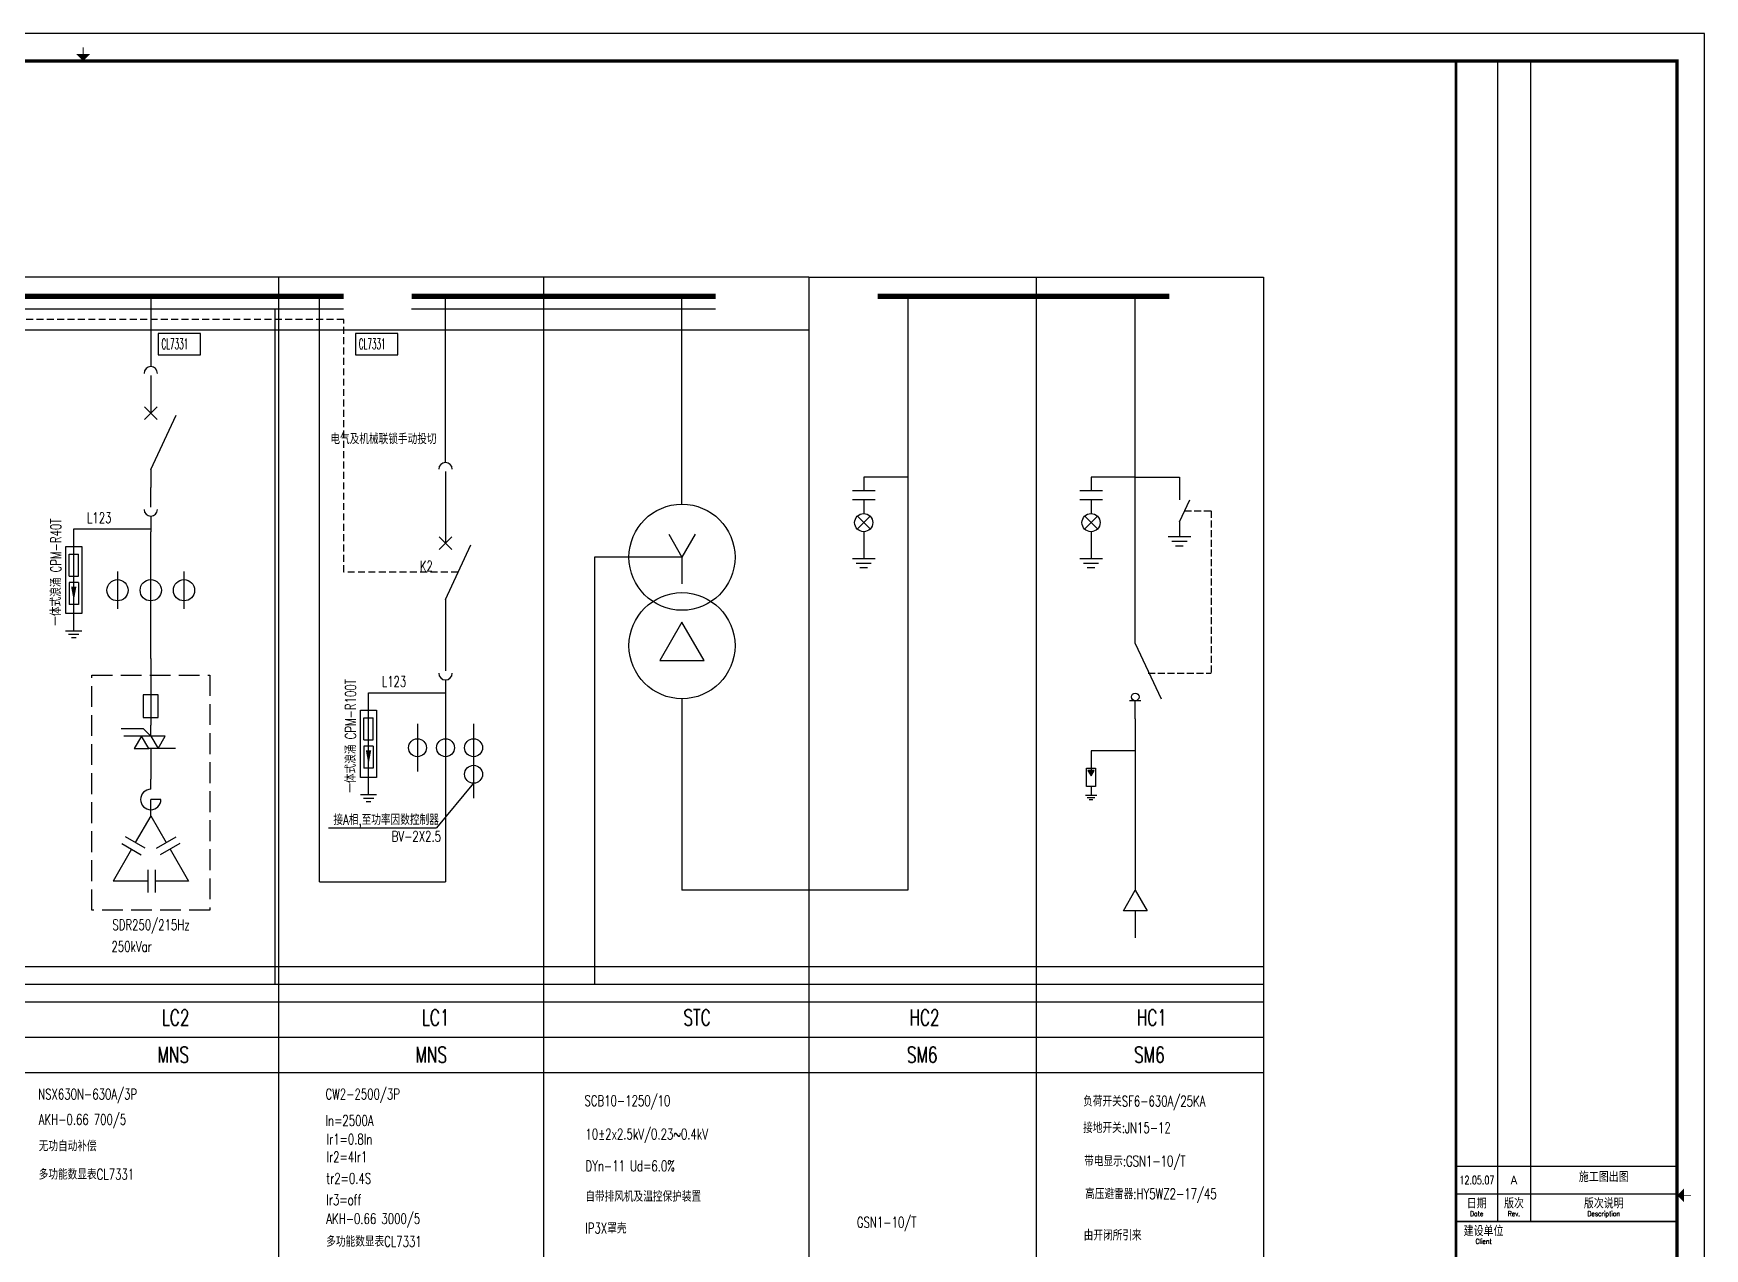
# Model space of a CAD drawing. Extents: x -336391 to 664021, y -458009 to -178412.
# Drawn here: x 356012 to 416510, y -417886 to -373909 of the extents above; entities that cross this region are included whole.
import ezdxf
from ezdxf.enums import TextEntityAlignment as Align

# ---------------------------------------------------------------- set-up
doc = ezdxf.new("R2010")
doc.units = 0
doc.header["$LTSCALE"] = 1000
doc.header["$MEASUREMENT"] = 0
doc.linetypes.add('DASH', pattern=[0.35, 0.25, -0.1])
doc.linetypes.add('DASHED2', pattern=[0.375, 0.25, -0.125])
for name, color, linetype in [('A-墙线', 7, 'CONTINUOUS'), ('EQUIP-箱柜', 3, 'CONTINUOUS'), ('WIRE-照明', 6, 'CONTINUOUS'), ('图框', 7, 'CONTINUOUS'), ('电气-文字', 4, 'CONTINUOUS'), ('电气-电缆沟', 9, 'CONTINUOUS')]:
    doc.layers.add(name, color=color, linetype=linetype)
doc.styles.add('HZ', font='tjromans.shx', dxfattribs={"width": 0.75, "bigfont": 'tjhztxt.shx'})
doc.styles.get("Standard").update_dxf_attribs({"font": 'simplex.shx', "bigfont": 'hztxt.shx'})
doc.styles.add('TKZ1_tjhts.shx', font='tjromant.shx', dxfattribs={"bigfont": 'tjhts.shx'})
doc.styles.add('TKZ2_tjkts.shx', font='tjromant.shx', dxfattribs={"bigfont": 'tjkts.shx'})
doc.linetypes.add('接地线', pattern='A,0.5,-0.25,0,-0.25,["/",Standard,S=0.25,R=0,X=-0.8,Y=-0.12]', length=1)

# ---------------------------------------------------------------- blocks, each defined once
blk = doc.blocks.new('tk2')
at = {"layer": '图框'}
for p, q in [((118900, 84100), (0, 84100)), ((118900, 0), (118900, 84100)), ((111400, 83100), (111400, 41100)), ((112600, 83100), (112600, 41100)), ((109900, 43100), (117900, 43100)), ((109900, 42100), (117900, 42100)), ((109900, 41100), (117900, 41100))]:
    blk.add_line(p, q, dxfattribs=at)
for points, const_width in [([(60200, 83350), (60200, 83600)], 30), ([(109900, 83100), (109900, 1000)], 100), ([(118161, 42050), (118411, 42050)], 30), ([(109900, 41100), (117900, 41100)], 60)]:
    blk.add_lwpolyline(points, dxfattribs=dict(at, const_width=const_width))
at = {"layer": '图框', "const_width": 120}
blk.add_lwpolyline([(117900, 1000), (117900, 83100), (2500, 83100), (2500, 1000)], close=True, dxfattribs=at)
at = {"layer": '图框'}
for points in [[(59950, 83350), (60450, 83350), (60200, 83100)], [(118161, 41800), (118161, 42300), (117911, 42050)]]:
    blk.add_solid(points, dxfattribs=at)
for s, height, style, width, p in [('12.05.07', 300, 'TKZ1_tjhts.shx', 0.7, (110658, 42600)), ('Date', 180, 'TKZ2_tjkts.shx', 0.8, (110650, 41385)), ('Rev.', 180, 'TKZ2_tjkts.shx', 0.8, (112000, 41385)), ('Description', 180, 'TKZ2_tjkts.shx', 0.8, (115250, 41385)), ('Client', 180, 'TKZ2_tjkts.shx', 0.8, (110900, 40385))]:
    blk.add_text(s, height=height, dxfattribs=dict(at, style=style, width=width)).set_placement(p, align=Align.MIDDLE_CENTER)
for s, height, style, p in [('A', 300, 'TKZ1_tjhts.shx', (112000, 42600)), ('施工图出图', 360, 'TKZ1_tjhts.shx', (115250, 42716)), ('日期', 360, 'TKZ2_tjkts.shx', (110650, 41755)), ('版次', 360, 'TKZ2_tjkts.shx', (112000, 41755)), ('版次说明', 360, 'TKZ2_tjkts.shx', (115250, 41755)), ('建设单位', 360, 'TKZ2_tjkts.shx', (110900, 40755))]:
    blk.add_text(s, height=height, dxfattribs=dict(at, style=style)).set_placement(p, align=Align.MIDDLE_CENTER)

msp = doc.modelspace()

# ---------------------------------------------------------------- hatches: boundary and pattern name
at = {"layer": 'EQUIP-箱柜'}
msp.add_hatch(color=256, dxfattribs=at).paths.add_polyline_path([(394189, -400584), (394299.6, -400775.6), (394410.2, -400584)])

# ---------------------------------------------------------------- linework, layer by layer
at = {"layer": 'EQUIP-箱柜', "color": 3}
for p, q in [((360259.4, -387008.2), (360259.4, -387656.2)), ((360259.4, -389690.4), (360259.4, -390338.4)), ((370930.3, -391707.5), (370930.3, -392355.5)), ((370930.3, -394389.7), (370930.3, -395037.7)), ((394133.7, -401165.6), (394133.7, -400502.1)), ((394133.7, -400502.1), (394465.5, -400502.1)), ((394410.2, -400584), (394189, -400584)), ((394189, -400584), (394299.6, -400775.6)), ((394299.6, -400775.6), (394410.2, -400584)), ((394465.5, -400502.1), (394465.5, -401165.6)), ((394465.5, -401165.6), (394133.7, -401165.6))]:
    msp.add_line(p, q, dxfattribs=at)
at = {"layer": 'EQUIP-箱柜'}
for p, q in [((360488.5, -387885.3), (360030.3, -387427.1)), ((360488.5, -387427.1), (360030.3, -387885.3)), ((360259.4, -389690.4), (361177.6, -387721.1)), ((386482.4, -390459.6), (385659.6, -390459.6)), ((386482.4, -390788.7), (385659.6, -390788.7)), ((394711, -390459.6), (393888.1, -390459.6)), ((394711, -390788.7), (393888.1, -390788.7)), ((385840.4, -391839.2), (386301.6, -391378)), ((385840.4, -391378), (386301.6, -391839.2)), ((394069, -391378), (394530.2, -391839.2)), ((394069, -391839.2), (394530.2, -391378)), ((370701.2, -392584.6), (371159.4, -392126.4)), ((370701.2, -392126.4), (371159.4, -392584.6)), ((370930.3, -394389.7), (371848.6, -392420.5)), ((379011.2, -392033.9), (379491.2, -392865.3)), ((379971.2, -392033.9), (379491.2, -392865.3)), ((357304.3, -392753.9), (357639.5, -392753.9)), ((357304.3, -393551.5), (357304.3, -392753.9)), ((357639.5, -393551.5), (357639.5, -392753.9)), ((379491.2, -392865.3), (379491.2, -393825.3)), ((386482.4, -392922.1), (385659.6, -392922.1)), ((386345.2, -393086.7), (385796.7, -393086.7)), ((394711, -392922.1), (393888.1, -392922.1)), ((394573.8, -393086.7), (394025.3, -393086.7)), ((357304.3, -393551.5), (357639.5, -393551.5)), ((357304.3, -393774.1), (357304.3, -394571.8)), ((357639.5, -393774.1), (357304.3, -393774.1)), ((357639.5, -393774.1), (357639.5, -394571.8)), ((359055.9, -393387.9), (359055.9, -394731.9)), ((361462.8, -393387.9), (361462.8, -394731.9)), ((386208.1, -393251.3), (385933.8, -393251.3)), ((394436.7, -393251.3), (394162.4, -393251.3)), ((357639.5, -394571.8), (357304.3, -394571.8)), ((357766.5, -395541), (357177.3, -395541)), ((357659.2, -395667), (357284.6, -395667)), ((357557.1, -395786.8), (357386.6, -395786.8)), ((367975.2, -399478.9), (367975.2, -398681.2)), ((367975.2, -398681.2), (368310.5, -398681.2)), ((368310.5, -399478.9), (368310.5, -398681.2)), ((360001.5, -399078), (359192.2, -399078)), ((360259.4, -399335.8), (360001.5, -399078)), ((360259.4, -399335.8), (360259.4, -398942.7)), ((369914.9, -398896), (369914.9, -400624)), ((371945.7, -398896), (371945.7, -401584)), ((360259.4, -399335.8), (359286.1, -399335.8)), ((361157.4, -399791.9), (360184.1, -399791.9)), ((367975.2, -399478.9), (368310.5, -399478.9)), ((368310.5, -399701.4), (367975.2, -399701.4)), ((367975.2, -399701.4), (367975.2, -400499.1)), ((368310.5, -399701.4), (368310.5, -400499.1)), ((368310.5, -400499.1), (367975.2, -400499.1)), ((360259.4, -401265.3), (360259.4, -400894.2)), ((360628, -401634), (360259.4, -401634)), ((360259.4, -402222.6), (360259.4, -401634)), ((368437.4, -401468.3), (367848.2, -401468.3)), ((368330.1, -401594.3), (367955.5, -401594.3)), ((394505.3, -401485.3), (394093.8, -401485.3)), ((394436.7, -401567.6), (394162.4, -401567.6)), ((394368.1, -401649.8), (394231, -401649.8)), ((368228.1, -401714.1), (368057.6, -401714.1))]:
    msp.add_line(p, q, dxfattribs=at)
for points in [[(357764.5, -392478.9), (357764.5, -394904), (357179.3, -394904), (357179.3, -392478.9)], [(378691.2, -396603.3), (380291.2, -396603.3), (379491.2, -395217.7)], [(360532.7, -397849.3), (359986, -397849.3), (359986, -398669.3), (360532.7, -398669.3)], [(368435.5, -398406.2), (368435.5, -400831.3), (367850.2, -400831.3), (367850.2, -398406.2)], [(359920.8, -399335.8), (359657.5, -399791.9), (360184.1, -399791.9)], [(360522.7, -399791.9), (360786, -399335.8), (360259.4, -399335.8)]]:
    msp.add_lwpolyline(points, close=True, dxfattribs=at)
for points in [[(357471.9, -393932.6, 192, 0, 0), (357471.9, -394448.7, 0, 0, 0)], [(368142.8, -399859.9, 192, 0, 0), (368142.8, -400376, 0, 0, 0)]]:
    msp.add_lwpolyline(points, format="xyseb", dxfattribs=at)
for points in [[(360259.4, -402222.6), (359698.7, -403193.8)], [(360259.4, -402222.6), (360820.1, -403193.8)], [(359562, -403430.5), (358892.7, -404589.8)], [(359206.9, -403225.5), (359917.1, -403635.5)], [(360053.7, -403398.8), (359343.6, -402988.8)], [(360465, -403398.8), (361175.2, -402988.8)], [(361311.8, -403225.5), (360601.7, -403635.5)], [(360956.8, -403430.5), (361626, -404589.8)], [(360159.3, -404589.8), (358892.7, -404589.8)], [(360159.3, -404179.8), (360159.3, -404999.8)], [(360432.6, -404999.8), (360432.6, -404179.8)], [(361626, -404589.8), (360432.6, -404589.8)]]:
    msp.add_lwpolyline(points, dxfattribs=at)
at = {"layer": 'EQUIP-箱柜', "color": 3}
msp.add_lwpolyline([(395472, -405657.9), (395899.6, -404917.3), (396327.1, -405657.9)], close=True, dxfattribs=at)
at = {"layer": 'EQUIP-箱柜'}
for centre, radius in [((379491.2, -392865.3), 1920), ((386071, -391611.6), 329.1), ((394299.6, -391611.6), 329.1), ((359055.9, -394059.9), 384), ((360259.4, -394059.9), 384), ((361462.8, -394059.9), 384), ((379491.2, -396066.6), 1920), ((369914.9, -399760), 324), ((370930.3, -399760), 324), ((371945.7, -399760), 324), ((371945.7, -400720), 324)]:
    msp.add_circle(centre, radius, dxfattribs=at)
for centre, radius, start, end in [((360259.4, -386211.2), 243, 0, 180), ((370930.3, -389682.5), 243, 0, 180), ((360259.4, -391135.4), 243, 180, 0), ((370930.3, -397062.7), 243, 180, 0), ((360259.4, -401634), 368.6, 90, 0)]:
    msp.add_arc(centre, radius, start, end, dxfattribs=at)
at = {"layer": 'WIRE-照明'}
for p, q in [((360259.4, -383420.3), (360259.4, -385968.2)), ((366370.3, -404607.9), (366370.3, -383420.3)), ((370930.3, -389439.5), (370930.3, -383420.3)), ((379491.2, -390945.3), (379491.2, -383420.3)), ((387671, -383420.3), (387671, -404917.3)), ((395899.6, -395333.6), (395899.6, -383420.3)), ((360259.4, -386292.2), (360259.4, -387008.2)), ((370930.3, -389763.5), (370930.3, -391707.5)), ((386071, -389965.9), (386071, -390459.6)), ((387671, -389965.9), (386071, -389965.9)), ((395899.6, -389965.9), (394299.6, -389965.9)), ((394299.6, -389965.9), (394299.6, -390459.6)), ((395899.6, -389965.9), (397499.6, -389965.9)), ((360259.4, -391054.4), (360259.4, -390338.4)), ((360259.4, -391378.4), (360259.4, -391944.5)), ((357471.9, -395541), (357471.9, -391843.3)), ((357471.9, -391843.3), (360259.4, -391843.3)), ((360259.4, -396525.6), (360259.4, -391944.5)), ((386071, -391934.7), (386071, -392428.4)), ((394299.6, -391934.7), (394299.6, -392428.4)), ((386071, -392428.4), (386071, -392922.1)), ((394299.6, -392428.4), (394299.6, -392922.1)), ((370930.3, -395037.7), (370930.3, -396981.7)), ((360259.4, -396525.6), (360259.4, -398942.7)), ((370930.3, -397305.7), (370930.3, -404607.9)), ((368142.8, -397770.6), (370930.3, -397770.6)), ((368142.8, -401468.3), (368142.8, -397770.6)), ((379491.2, -397986.6), (379491.2, -404917.3)), ((395899.6, -398716.6), (395899.6, -401020.6)), ((360259.4, -399791.9), (360259.4, -400894.2)), ((395899.6, -399868.6), (394299.6, -399868.6)), ((394299.6, -399868.6), (394299.6, -400775.6)), ((395899.6, -401020.6), (395899.6, -404917.3)), ((394299.6, -401165.6), (394299.6, -401485.3)), ((366370.3, -404607.9), (370930.3, -404607.9)), ((387671, -404917.3), (379491.2, -404917.3)), ((395899.6, -405657.9), (395899.6, -406642.5))]:
    msp.add_line(p, q, dxfattribs=at)
at = {"layer": 'WIRE-照明', "color": 3}
for p, q in [((367238.2, -383893.1), (307503.5, -383893.1)), ((376181.9, -383893.1), (369702.6, -383893.1)), ((380707, -383893.1), (369702.6, -383893.1)), ((397499.6, -389965.9), (397499.6, -390792.1)), ((386071, -390788.7), (386071, -391282.4)), ((394299.6, -390788.7), (394299.6, -391282.4)), ((397499.6, -391584.8), (397872.7, -390784.6)), ((397499.6, -391584.8), (397499.6, -392121)), ((397088.1, -392121), (397911, -392121)), ((397225.3, -392285.6), (397773.8, -392285.6)), ((397362.4, -392450.2), (397636.7, -392450.2)), ((395899.6, -395991.9), (395899.6, -395333.6)), ((395899.6, -395991.9), (396832.4, -397992.4)), ((396102.2, -398058.3), (395696.9, -398058.3)), ((395899.6, -398716.6), (395899.6, -398058.3))]:
    msp.add_line(p, q, dxfattribs=at)
at = {"layer": 'WIRE-照明', "linetype": '接地线'}
for p, q in [((364766.5, -408326), (364766.5, -383893.1)), ((376326.1, -392865.3), (376326.1, -408326)), ((379491.2, -392865.3), (376326.1, -392865.3)), ((400539.5, -408326), (307282.3, -408326))]:
    msp.add_line(p, q, dxfattribs=at)
at = {"layer": 'WIRE-照明', "linetype": 'DASH'}
for p, q in [((397686.1, -391184.7), (398642.7, -391184.7)), ((398642.7, -391184.7), (398642.7, -397058.1)), ((396366, -397058.1), (398642.7, -397058.1))]:
    msp.add_line(p, q, dxfattribs=at)
at = {"layer": 'WIRE-照明', "color": 3, "const_width": 192}
for points in [[(367238.2, -383420.3), (326482.3, -383420.3)], [(376181.9, -383420.3), (369702.6, -383420.3)], [(380707, -383420.3), (369702.6, -383420.3)], [(397129.4, -383420.3), (386576.7, -383420.3)]]:
    msp.add_lwpolyline(points, dxfattribs=at)
at = {"layer": 'WIRE-照明', "color": 3}
msp.add_circle((395899.6, -397922.3), 136.1, dxfattribs=at)
at = {"layer": '电气-文字'}
for p, q in [((384082.3, -382726), (326482.3, -382726)), ((364882.3, -382726), (364882.3, -438406)), ((374482.3, -382726), (374482.3, -438406)), ((374482.3, -382726), (374482.3, -438406)), ((374482.3, -382726), (374482.3, -438406)), ((374482.3, -382726), (374482.3, -438406)), ((384082.3, -382726), (384082.3, -438406)), ((384082.3, -382726), (384082.3, -438406)), ((384082.3, -382726), (384082.3, -438406)), ((384082.3, -382726), (384082.3, -438406)), ((384082.3, -382726), (400539.5, -382726)), ((392310.9, -382726), (392310.9, -438406)), ((392310.9, -382726), (392310.9, -405742.9)), ((392310.9, -382726), (392310.9, -405742.9)), ((400539.5, -382726), (400539.5, -438406)), ((384082.3, -384646), (326482.3, -384646)), ((371945.7, -401044), (370609.2, -402663.2)), ((366695.2, -402663.2), (370609.2, -402663.2)), ((400539.5, -407686), (326482.3, -407686)), ((400539.5, -408966), (326482.3, -408966)), ((400539.5, -410246), (326482.3, -410246)), ((400539.5, -411526), (326482.3, -411526))]:
    msp.add_line(p, q, dxfattribs=at)
for points in [[(360526, -384774), (360526, -385542), (362062, -385542), (362062, -384774)], [(367670.8, -384774), (367670.8, -385542), (369206.8, -385542), (369206.8, -384774)]]:
    msp.add_lwpolyline(points, close=True, dxfattribs=at)
at = {"layer": '电气-文字', "linetype": 'DASH', "ltscale": 3}
msp.add_lwpolyline([(358122.7, -397136.8), (362396, -397136.8), (362396, -405634.7), (358122.7, -405634.7)], close=True, dxfattribs=at)
at = {"layer": '电气-电缆沟', "linetype": 'DASHED2'}
for p, q in [((367249.7, -384258.4), (307282.3, -384258.4)), ((367249.7, -393405.1), (367249.7, -384258.4)), ((371389.5, -393405.1), (367249.7, -393405.1))]:
    msp.add_line(p, q, dxfattribs=at)

# ---------------------------------------------------------------- block references
at = {"layer": 'A-墙线'}
msp.add_blockref('tk2', (297610.3, -458008.9), dxfattribs=at)

# ---------------------------------------------------------------- texts
at = {"layer": '电气-文字', "style": 'HZ'}
for s, height, width, p in [('CL7331', 384, 0.5, (360645.9, -385336)), ('CL7331', 384, 0.5, (367790.6, -385336)), ('电气及机械联锁手动投切', 384, 0.7, (366761.8, -388774)), ('L123', 384, 0.7, (357951.1, -391629.9)), ('K2', 384, 0.7, (369997.4, -393374.6)), ('L123', 384, 0.7, (368622.1, -397557.2)), ('接A相,至功率因数控制器', 384, 0.7, (366872.7, -402554.7)), ('BV-2X2.5', 384, 0.7, (368980.9, -403158.6)), ('250kVar', 384, 0.7, (358836.5, -407144.8, -3072)), ('LC2', 576, 0.7, (360658.2, -409813.5)), ('LC1', 576, 0.7, (370071, -409813.5)), ('STC', 576, 0.7, (379547, -409813.5)), ('HC2', 576, 0.7, (387726.3, -409813.5)), ('HC1', 576, 0.7, (395954.9, -409813.5)), ('MNS', 576, 0.7, (360506.8, -411157.5)), ('MNS', 576, 0.7, (369845.7, -411157.5)), ('SM6', 576, 0.7, (387633.4, -411157.5)), ('SM6', 576, 0.7, (395862, -411157.5)), ('NSX630N-630A/3P', 384, 0.7, (356183.4, -412489.6)), ('CW2-2500/3P', 384, 0.7, (366585.5, -412485.8)), ('SCB10-1250/10', 384, 0.7, (375961, -412727.8)), ('负荷开关SF6-630A/25KA', 384, 0.7, (394014.1, -412743.8)), ('AKH-0.66 700/5', 384, 0.7, (356203.4, -413405.5, -3072)), ('In=2500A', 384, 0.7, (366585.5, -413445.8)), ('Ir1=0.8In', 384, 0.7, (366622.2, -414117.5)), ('10%%P2x2.5kV/0.23~0.4kV', 384, 0.7, (375997.6, -413934.2)), ('接地开关:JN15-12', 384, 0.7, (394014.1, -413703.8)), ('无功自动补偿', 384, 0.7, (356203.4, -414364.9, -3072)), ('Ir2=4Ir1', 384, 0.7, (366622.2, -414761.5)), ('多功能数显表CL7331', 384, 0.7, (356203.4, -415388.9, -3072)), ('DYn-11 Ud=6.0%', 384, 0.7, (375997.6, -415086.2)), ('带电显示:GSN1-10/T', 384, 0.7, (394050.7, -414910.1)), ('tr2=0.4S', 384, 0.7, (366615.2, -415538.5)), ('Ir3=off', 384, 0.7, (366615.2, -416310.6)), ('自带排风机及温控保护装置', 384, 0.7, (375990.7, -416189.6)), ('高压避雷器:HY5WZ2-17/45', 384, 0.7, (394084.1, -416096.9)), ('AKH-0.66 3000/5', 384, 0.7, (366615.2, -416995.7)), ('GSN1-10/T', 384, 0.7, (385822.2, -417125.3)), ('多功能数显表CL7331', 384, 0.7, (366612.1, -417818.3)), ('IP3X罩壳', 384, 0.7, (375990.7, -417339.6)), ('由开闭所引来', 384, 0.7, (394032.7, -417594.3))]:
    msp.add_text(s, height=height, dxfattribs=dict(at, width=width)).set_placement(p)
at = {"layer": '电气-文字', "style": 'HZ', "width": 0.7}
for s, p in [('一体式浪涌 CPM-R40T', (357013.9, -393407.5)), ('一体式浪涌 CPM-R100T', (367684.8, -399334.8))]:
    msp.add_text(s, height=384, rotation=90, dxfattribs=at).set_placement(p, align=Align.CENTER)
msp.add_text('SDR250/215Hz', height=384, dxfattribs=at).set_placement((360269.9, -406359.8), align=Align.CENTER)

doc.saveas('drawing.dxf')
